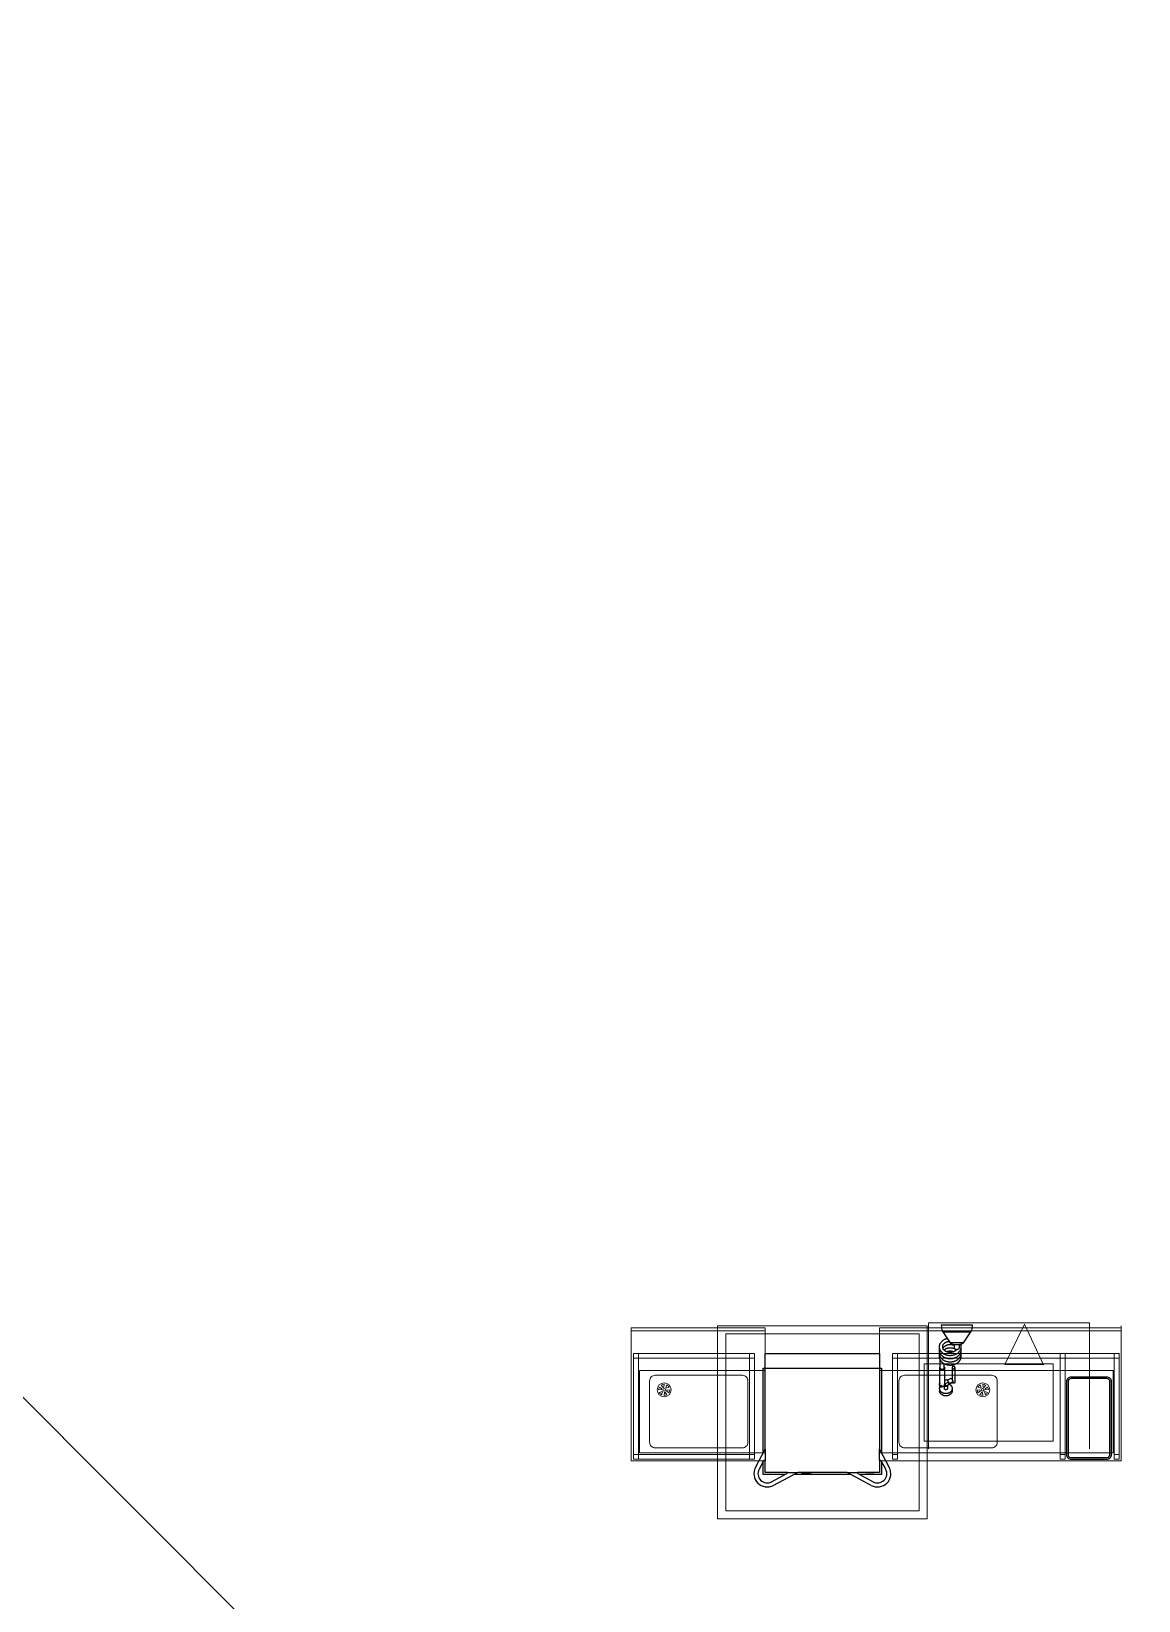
# Model space of a CAD drawing. Header units: millimetres. Extents: x -159872 to 386485, y -250577 to 158966.
# Drawn here: x 361122 to 367992, y 17070 to 26800 of the extents above; entities that cross this region are included whole.
import ezdxf

# ---------------------------------------------------------------- set-up
doc = ezdxf.new("R2010")
doc.units = ezdxf.units.MM
doc.layers.get('0').update_dxf_attribs({"lineweight": 25})
for name, color, linetype, lineweight in [('LDS-equipment-kitchen equipment', 3, 'Continuous', 13), ('WS-EQUIPMENT', 84, 'Continuous', 30), ('WS-EXTRACTION', 190, 'Continuous', 13)]:
    doc.layers.add(name, color=color, linetype=linetype, lineweight=lineweight)

# ---------------------------------------------------------------- blocks, each defined once
blk = doc.blocks.new('A$Ca13658bar')
at = {"layer": 'WS-EQUIPMENT', "lineweight": 25}
for p, q in [((0, 69.5), (0, 780)), ((0, 780), (593.4, 780)), ((90, 792), (616, 792)), ((90, 57), (90, 792)), ((593.4, 780), (706, 839.8)), ((662.5, 780), (593.4, 780)), ((662.5, 785.4), (662.5, 780)), ((662.5, 780), (737.5, 780)), ((717.6, 817.7), (665.1, 789.8)), ((669.2, 792), (750, 792)), ((737.5, 780), (737.5, 641.9)), ((750, 792), (750, 654.5)), ((737.5, 741.5), (737.5, 743.3)), ((737.5, 743.3), (737.5, 741.6)), ((737.5, 742.1), (737.5, 742.5)), ((737.5, 742.5), (737.5, 692.3)), ((737.5, 736.3), (737.5, 742.5)), ((737.5, 742.5), (737.5, 736.3)), ((737.5, 736.3), (737.5, 742.5)), ((737.5, 742.5), (737.5, 736.3)), ((737.5, 739.7), (737.5, 742.1)), ((737.5, 741.6), (737.5, 736.6)), ((737.5, 736.3), (737.5, 741.5)), ((737.5, 734.9), (737.5, 739.7)), ((737.5, 734.9), (737.5, 737)), ((737.5, 737), (737.5, 734.9)), ((737.5, 736.6), (737.5, 729.5)), ((737.5, 719), (737.5, 736.3)), ((737.5, 736.3), (737.5, 735.8)), ((737.5, 692.3), (737.5, 736.3)), ((737.5, 736.3), (737.5, 692.3)), ((737.5, 728.4), (737.5, 736.3)), ((737.5, 735.8), (737.5, 733)), ((737.5, 728), (737.5, 734.9)), ((737.5, 729.7), (737.5, 734.9)), ((737.5, 734.9), (737.5, 728.4)), ((737.5, 733), (737.5, 727.8)), ((737.5, 724.9), (737.5, 730)), ((737.5, 730), (737.5, 724.9)), ((737.5, 728), (737.5, 730)), ((737.5, 730), (737.5, 728.8)), ((737.5, 724.9), (737.5, 730)), ((737.5, 730), (737.5, 724.9)), ((737.5, 728.7), (737.5, 730)), ((737.5, 730), (737.5, 729.2)), ((737.5, 725.3), (737.5, 729.7)), ((737.5, 729.5), (737.5, 723.2)), ((737.5, 723.7), (737.5, 729.2)), ((737.5, 729.2), (737.5, 692.3)), ((737.5, 692.3), (737.5, 729.2)), ((737.5, 729.2), (737.5, 692.3)), ((737.5, 729.2), (737.5, 727.4)), ((737.5, 728.8), (737.5, 723.7)), ((737.5, 725.4), (737.5, 728.7)), ((817.5, 728.3), (737.5, 577.7)), ((737.5, 717.2), (737.5, 728)), ((737.5, 722.4), (737.5, 728)), ((737.5, 727.8), (737.5, 721.3)), ((737.5, 727.4), (737.5, 723.8)), ((737.5, 719.8), (737.5, 725.4)), ((737.5, 721.8), (737.5, 725.3)), ((737.5, 710.5), (737.5, 724.9)), ((737.5, 724.9), (737.5, 710.4)), ((737.5, 710.5), (737.5, 724.9)), ((737.5, 724.9), (737.5, 710.4)), ((737.5, 723.8), (737.5, 719.1)), ((737.5, 721.4), (737.5, 723.7)), ((737.5, 723.7), (737.5, 720.8)), ((737.5, 722.5), (737.5, 723.7)), ((737.5, 723.7), (737.5, 722.4)), ((737.5, 721.4), (737.5, 723.7)), ((737.5, 723.7), (737.5, 720.8)), ((737.5, 722.5), (737.5, 723.7)), ((737.5, 723.7), (737.5, 722.5)), ((737.5, 723.2), (737.5, 718.6)), ((737.5, 719), (737.5, 722.5)), ((737.5, 719.7), (737.5, 722.5)), ((737.5, 722.5), (737.5, 719)), ((737.5, 718.7), (737.5, 721.8)), ((737.5, 715.1), (737.5, 721.4)), ((737.5, 715.1), (737.5, 721.4)), ((737.5, 721.3), (737.5, 719)), ((737.5, 720.8), (737.5, 715.1)), ((737.5, 720.8), (737.5, 715.1)), ((737.5, 719), (737.5, 719.8)), ((737.5, 717.9), (737.5, 719.7)), ((737.5, 719.1), (737.5, 714)), ((737.5, 711.7), (737.5, 719)), ((737.5, 713.6), (737.5, 718.7)), ((737.5, 718.6), (737.5, 715.5)), ((737.5, 716.5), (737.5, 717.9)), ((737.5, 712.7), (737.5, 717.2)), ((737.5, 715.2), (737.5, 716.5)), ((737.5, 715.5), (737.5, 713.1)), ((737.5, 712.2), (737.5, 715.2)), ((737.5, 714), (737.5, 710.5)), ((737.5, 706.5), (737.5, 713.6)), ((737.5, 713.1), (737.5, 710.2)), ((737.5, 692.3), (737.5, 712.7)), ((737.5, 708.9), (737.5, 712.2)), ((737.5, 692.3), (737.5, 711.7)), ((737.5, 708.8), (737.5, 710.5)), ((737.5, 708.8), (737.5, 710.5)), ((737.5, 710.5), (737.5, 707.4)), ((737.5, 710.4), (737.5, 696.5)), ((737.5, 710.4), (737.5, 696.5)), ((737.5, 710.2), (737.5, 706.3)), ((737.5, 709.6), (737.5, 700)), ((737.5, 703.3), (737.5, 709.6)), ((737.5, 703.4), (737.5, 708.9)), ((737.5, 700.6), (737.5, 708.8)), ((737.5, 700.6), (737.5, 708.8)), ((737.5, 707.4), (737.5, 705.6)), ((737.5, 699), (737.5, 706.5)), ((737.5, 706.3), (737.5, 702.1)), ((737.5, 705.6), (737.5, 702.8)), ((737.5, 699.4), (737.5, 704.1)), ((737.5, 704.1), (737.5, 703.3)), ((737.5, 697.4), (737.5, 703.4)), ((737.5, 699.3), (737.5, 703.3)), ((737.5, 703.3), (737.5, 699.1)), ((737.5, 702.5), (737.5, 703.3)), ((737.5, 703.3), (737.5, 699.1)), ((737.5, 702.5), (737.5, 703.3)), ((737.5, 703.3), (737.5, 694.5)), ((737.5, 702.8), (737.5, 699.3)), ((737.5, 694.4), (737.5, 702.5)), ((737.5, 694.4), (737.5, 702.5)), ((737.5, 702.1), (737.5, 699)), ((737.5, 697.8), (737.5, 700.6)), ((737.5, 697.8), (737.5, 700.6)), ((737.5, 700), (737.5, 693.6)), ((737.5, 697.8), (737.5, 699.4)), ((737.5, 697.8), (737.5, 699.3)), ((737.5, 699.3), (737.5, 697.8)), ((737.5, 699.1), (737.5, 697.8)), ((737.5, 699.1), (737.5, 697.8)), ((737.5, 693.5), (737.5, 699)), ((737.5, 699), (737.5, 697.8)), ((737.5, 693.1), (737.5, 697.4)), ((737.5, 696.5), (737.5, 691.5)), ((737.5, 696.5), (737.5, 691.5)), ((737.5, 694.5), (737.5, 691.5)), ((737.5, 691.5), (737.5, 694.4)), ((737.5, 691.5), (737.5, 694.4)), ((737.5, 693.6), (737.5, 691.5)), ((737.5, 691.5), (737.5, 693.5)), ((737.5, 691.5), (737.5, 693.1)), ((744.7, 644.5), (795.4, 739.9)), ((737.5, 577.7), (737.5, 641.9)), ((737.5, 641.9), (740.3, 641.9)), ((750, 601.2), (750, 248.3)), ((737.5, 577.7), (737.5, 355.3)), ((737.5, 355.3), (737.5, 354.3)), ((737.5, 355.3), (739.5, 355.3)), ((737.5, 354.3), (737.5, 353)), ((737.5, 354.3), (739.5, 354.3)), ((737.5, 353), (737.5, 352.6)), ((737.5, 352.6), (737.5, 352.2)), ((737.5, 352.6), (739.5, 352.6)), ((737.5, 352.2), (737.5, 350.6)), ((737.5, 350.6), (737.5, 349.1)), ((737.5, 350.6), (739.5, 350.6)), ((737.5, 349.1), (737.5, 347.9)), ((737.5, 349.1), (739.5, 349.1)), ((737.5, 347.9), (737.5, 347.1)), ((737.5, 347.1), (737.5, 346.7)), ((737.5, 347.1), (739.5, 347.1)), ((737.5, 346.7), (737.5, 345.4)), ((737.5, 345.4), (737.5, 344.4)), ((737.5, 345.4), (739.5, 345.4)), ((737.5, 344.4), (737.5, 343.5)), ((737.5, 344.4), (739.5, 344.4)), ((737.5, 343.5), (737.5, 342.5)), ((737.5, 343.5), (739.5, 343.5)), ((737.5, 342.5), (737.5, 341)), ((737.5, 342.5), (739.5, 342.5)), ((737.5, 341), (737.5, 340)), ((737.5, 341), (739.5, 341)), ((737.5, 340), (737.5, 338.2)), ((737.5, 340), (739.5, 340)), ((737.5, 338.2), (737.5, 337.2)), ((737.5, 338.2), (739.5, 338.2)), ((737.5, 337.2), (737.5, 336.6)), ((737.5, 337.2), (739.5, 337.2)), ((737.5, 336.6), (737.5, 336.3)), ((737.5, 336.6), (739.5, 336.6)), ((737.5, 336.3), (737.5, 335.5)), ((737.5, 336.3), (739.5, 336.3)), ((737.5, 336.2), (739.5, 336.2)), ((737.5, 335.5), (737.5, 334.7)), ((737.5, 335.5), (739.5, 335.5)), ((737.5, 334.7), (737.5, 333.7)), ((737.5, 334.7), (739.5, 334.7)), ((737.5, 333.7), (737.5, 332.7)), ((737.5, 333.7), (739.5, 333.7)), ((737.5, 332.7), (739.5, 332.7)), ((737.5, 332.6), (737.5, 332.1)), ((737.5, 332.6), (739.5, 332.6)), ((737.5, 332.1), (737.5, 331.3)), ((737.5, 332.1), (739.5, 332.1)), ((737.5, 331.3), (737.5, 329.3)), ((737.5, 331.3), (739.5, 331.3)), ((737.5, 329.3), (737.5, 327.3)), ((737.5, 329.3), (739.5, 329.3)), ((737.5, 327.3), (737.5, 326.5)), ((737.5, 327.3), (739.5, 327.3)), ((737.5, 326.5), (737.5, 325.5)), ((737.5, 326.5), (739.5, 326.5)), ((737.5, 325.5), (737.5, 324.7)), ((737.5, 325.5), (739.5, 325.5)), ((737.5, 324.7), (737.5, 324)), ((737.5, 324.7), (739.5, 324.7)), ((737.5, 324), (737.5, 322.4)), ((737.5, 324), (739.5, 324)), ((737.5, 322.4), (737.5, 321.8)), ((737.5, 322.4), (739.5, 322.4)), ((737.5, 321.8), (737.5, 320.8)), ((737.5, 321.8), (739.5, 321.8)), ((737.5, 320.8), (737.5, 319)), ((737.5, 320.8), (739.5, 320.8)), ((737.5, 319), (737.5, 317.9)), ((737.5, 319), (739.5, 319)), ((737.5, 317.9), (737.5, 317.2)), ((737.5, 317.9), (739.5, 317.9)), ((737.5, 317.2), (737.5, 317)), ((737.5, 317.2), (739.5, 317.2)), ((737.5, 317), (737.5, 315.9)), ((737.5, 317), (739.5, 317)), ((737.5, 315.9), (737.5, 315.7)), ((737.5, 315.9), (739.5, 315.9)), ((737.5, 315.7), (737.5, 315.3)), ((737.5, 315.7), (739.5, 315.7)), ((737.5, 315.3), (737.5, 314.4)), ((737.5, 315.3), (739.5, 315.3)), ((737.5, 314.4), (737.5, 313.1)), ((737.5, 314.4), (739.5, 314.4)), ((737.5, 313.1), (737.5, 311.9)), ((737.5, 313.1), (739.5, 313.1)), ((737.5, 311.9), (737.5, 311.2)), ((737.5, 311.9), (739.5, 311.9)), ((737.5, 311.2), (737.5, 310.8)), ((737.5, 311.2), (739.5, 311.2)), ((737.5, 310.8), (737.5, 310.6)), ((737.5, 310.8), (739.5, 310.8)), ((737.5, 310.8), (739.5, 310.8)), ((737.5, 310.6), (737.5, 309.5)), ((737.5, 310.6), (739.5, 310.6)), ((737.5, 309.5), (737.5, 308.5)), ((737.5, 309.5), (739.5, 309.5)), ((737.5, 308.5), (737.5, 307.6)), ((737.5, 308.5), (739.5, 308.5)), ((737.5, 307.6), (737.5, 306.8)), ((737.5, 307.6), (739.5, 307.6)), ((737.5, 306.8), (737.5, 305.8)), ((737.5, 306.8), (739.5, 306.8)), ((737.5, 305.8), (737.5, 304.8)), ((737.5, 305.8), (739.5, 305.8)), ((737.5, 304.8), (739.5, 304.8)), ((737.5, 304.7), (737.5, 304.2)), ((737.5, 304.7), (739.5, 304.7)), ((737.5, 304.2), (737.5, 303.4)), ((737.5, 304.2), (739.5, 304.2)), ((737.5, 303.4), (737.5, 301.4)), ((737.5, 303.4), (739.5, 303.4)), ((737.5, 301.4), (737.5, 299.4)), ((737.5, 301.4), (739.5, 301.4)), ((737.5, 299.4), (737.5, 298.7)), ((737.5, 299.4), (739.5, 299.4)), ((737.5, 298.7), (737.5, 297.7)), ((737.5, 298.7), (739.5, 298.7)), ((737.5, 297.7), (737.5, 296.8)), ((737.5, 297.7), (739.5, 297.7)), ((737.5, 296.8), (737.5, 296.2)), ((737.5, 296.8), (739.5, 296.8)), ((737.5, 296.2), (737.5, 294.5)), ((737.5, 296.2), (739.5, 296.2)), ((737.5, 294.5), (737.5, 271.8)), ((737.5, 294.5), (739.5, 294.5)), ((739.5, 354.3), (739.5, 355.3)), ((739.5, 353), (739.5, 354.3)), ((739.5, 352.6), (739.5, 353)), ((739.5, 352.2), (739.5, 352.6)), ((739.5, 350.6), (739.5, 352.2)), ((739.5, 349.1), (739.5, 350.6)), ((739.5, 347.9), (739.5, 349.1)), ((739.5, 347.1), (739.5, 347.9)), ((739.5, 346.7), (739.5, 347.1)), ((739.5, 345.4), (739.5, 346.7)), ((739.5, 344.4), (739.5, 345.4)), ((739.5, 342.5), (739.5, 343.5)), ((739.5, 340), (739.5, 341)), ((739.5, 338.2), (739.5, 340)), ((739.5, 337.2), (739.5, 338.2)), ((739.5, 336.6), (739.5, 337.2)), ((739.5, 336.3), (739.5, 336.6)), ((739.5, 334.7), (739.5, 335.5)), ((739.5, 333.7), (739.5, 334.7)), ((739.5, 332.7), (739.5, 333.7)), ((739.5, 331.3), (739.5, 332.1)), ((739.5, 329.3), (739.5, 331.3)), ((739.5, 327.3), (739.5, 329.3)), ((739.5, 326.5), (739.5, 327.3)), ((739.5, 324.7), (739.5, 325.5)), ((739.5, 324), (739.5, 324.7)), ((739.5, 322.4), (739.5, 324)), ((739.5, 320.8), (739.5, 321.8)), ((739.5, 319), (739.5, 320.8)), ((739.5, 317.9), (739.5, 319)), ((739.5, 317.2), (739.5, 317.9)), ((739.5, 317), (739.5, 317.2)), ((739.5, 315.7), (739.5, 315.9)), ((739.5, 315.3), (739.5, 315.7)), ((739.5, 314.4), (739.5, 315.3)), ((739.5, 313.1), (739.5, 314.4)), ((739.5, 311.9), (739.5, 313.1)), ((739.5, 311.2), (739.5, 311.9)), ((739.5, 310.8), (739.5, 311.2)), ((739.5, 310.6), (739.5, 310.8)), ((739.5, 308.5), (739.5, 309.5)), ((739.5, 306.8), (739.5, 307.6)), ((739.5, 305.8), (739.5, 306.8)), ((739.5, 304.8), (739.5, 305.8)), ((739.5, 303.4), (739.5, 304.2)), ((739.5, 301.4), (739.5, 303.4)), ((739.5, 299.4), (739.5, 301.4)), ((739.5, 298.7), (739.5, 299.4)), ((739.5, 296.8), (739.5, 297.7)), ((739.5, 296.2), (739.5, 296.8)), ((739.5, 294.5), (739.5, 296.2)), ((737.5, 207.6), (737.5, 271.8)), ((737.5, 271.8), (817.5, 121.2)), ((740.3, 207.6), (737.5, 207.6)), ((737.5, 207.6), (737.5, 69.5)), ((795.4, 109.6), (744.7, 205)), ((750, 195), (750, 57)), ((593.4, 69.5), (0, 69.5)), ((616.9, 57), (90, 57)), ((706, 9.7), (593.4, 69.5)), ((593.4, 69.5), (662.5, 69.5)), ((662.5, 69.5), (662.5, 64.1)), ((737.5, 69.5), (662.5, 69.5)), ((665.1, 59.7), (717.6, 31.8)), ((750, 57), (670.2, 57))]:
    blk.add_line(p, q, dxfattribs=at)
for centre, radius, start, end in [((667.5, 785.4), 4.98, 117.99998, 179.99998), ((744.7, 767), 82.5, 331.99998, 117.99998), ((744.6, 766.9), 57.6, 331.99998, 117.99998), ((740.3, 646.9), 4.98, 269.99998, 331.99998), ((740.3, 202.6), 4.98, 27.99998, 89.99998), ((744.7, 82.5), 82.5, 241.99998, 27.99998), ((744.6, 82.6), 57.6, 241.99998, 27.99998), ((667.5, 64.1), 4.98, 179.99998, 241.99998)]:
    blk.add_arc(centre, radius, start, end, dxfattribs=at)
blk = doc.blocks.new('A$Cea342d72r')
at = {"layer": 'WS-EXTRACTION', "color": 202, "linetype": 'Continuous'}
for p, q in [((0, 1300.1), (1195.9, 1300.3)), ((0, 0), (0, 1300.1)), ((1195.9, 0), (1195.9, 1300.3)), ((50.1, 1249.9), (50, 50.1)), ((50, 1249.9), (1145.9, 1249.8)), ((1145.8, 1249.8), (1145.9, 50.1)), ((0, 0.1), (1195.9, 0.3)), ((50, 50.2), (1145.9, 50.3))]:
    blk.add_line(p, q, dxfattribs=at)
blk = doc.blocks.new('A$Ccfab4ac5r')
for p, q in [((0, 0), (0, 830)), ((0, 830), (825, 830)), ((20, 830), (20, 0)), ((265, 50.3), (265, 830)), ((265, 830), (775, 830)), ((775, 830), (775, 50.3)), ((825, 830), (825, 0)), ((350.4, 203.7), (368.7, 201.6)), ((354.9, 221.1), (372, 214.1)), ((355.4, 186.1), (369.8, 197.5)), ((367.9, 234.1), (374.9, 217)), ((385, 238.6), (387.3, 220.3)), ((402.6, 233.8), (391.3, 219.2)), ((415, 221.3), (400.3, 210.1)), ((419.6, 203.6), (401.4, 206.1)), ((367.4, 174.2), (378.7, 188.8)), ((385, 169.4), (382.7, 187.7)), ((401.9, 173.8), (395, 190.9)), ((414.9, 186.6), (397.9, 193.8)), ((825, 0), (0, 0)), ((775, 50.3), (265, 50.3))]:
    blk.add_line(p, q)
at = {"linetype": 'Continuous', "flags": 128}
for points in [[(159.6, 764), (159.6, 734), (189.6, 734), (189.6, 764)], [(189.6, 44), (189.6, 734), (159.6, 734), (159.6, 44)], [(189.6, 764), (785, 764), (785, 734), (189.6, 734)], [(785, 764), (785, 734), (815, 734), (815, 764)], [(815, 44), (815, 734), (785, 734), (785, 44)], [(159.6, 14), (159.6, 44), (189.6, 44), (189.6, 14)], [(189.6, 14), (785, 14), (785, 44), (189.6, 44)], [(785, 14), (785, 44), (815, 44), (815, 14)]]:
    blk.add_lwpolyline(points, close=True, dxfattribs=at)
at = {"flags": 128}
blk.add_lwpolyline([(295, 149), (295, 689, -0.414214), (330, 724), (710, 724, -0.414214), (745, 689), (745, 149, -0.414214), (710, 114), (330, 114, -0.414214), (295, 149)], format="xyb", dxfattribs=at)
for radius in [43.3, 7.58]:
    blk.add_circle((385, 204), radius)
for radius, start, end in [(34.6, 180.4334, 211.07189), (34.6, 119.68076, 150.31924), (16.5, 188.46435, 203.04095), (16.5, 127.7117, 142.2883), (34.6, 59.3479, 89.98639), (16.5, 67.37885, 81.95544), (16.5, 7.28905, 21.86564), (34.6, 359.2581, 29.89659), (34.6, 239.38825, 270.02673), (16.5, 247.41919, 261.99579), (16.5, 307.16788, 321.74447), (34.6, 299.13693, 329.77542)]:
    blk.add_arc((385, 204), radius, start, end)
blk = doc.blocks.new('A$Ca4948e66r')
for p, q in [((0, 1499.5), (0, 0)), ((825, 1499.5), (0, 1499.5)), ((20, 0), (20, 1499.5)), ((825, 0), (825, 1499.5)), ((775, 1449.2), (265, 1449.2)), ((265, 1449.2), (265, 0)), ((775, 0), (775, 1449.2)), ((350.4, 640.3), (368.7, 642.4)), ((354.9, 622.9), (372, 629.9)), ((355.4, 657.9), (369.8, 646.5)), ((367.4, 669.8), (378.7, 655.2)), ((367.9, 609.9), (374.9, 627)), ((385, 674.6), (382.7, 656.3)), ((385, 605.4), (387.3, 623.7)), ((402.6, 610.2), (391.3, 624.8)), ((401.9, 670.2), (395, 653.1)), ((414.9, 657.4), (397.9, 650.2)), ((415, 622.7), (400.3, 633.9)), ((419.6, 640.4), (401.4, 637.9)), ((0, 0), (825, 0)), ((265, 0), (775, 0))]:
    blk.add_line(p, q)
at = {"linetype": 'Continuous', "flags": 128}
for points in [[(159.6, 1485.5), (159.6, 1455.5), (189.6, 1455.5), (189.6, 1485.5)], [(189.6, 1485.5), (785, 1485.5), (785, 1455.5), (189.6, 1455.5)], [(785, 1485.5), (785, 1455.5), (815, 1455.5), (815, 1485.5)], [(189.6, 1455.5), (189.6, 110), (159.6, 110), (159.6, 1455.5)], [(159.6, 1150.5), (159.6, 1120.5), (189.6, 1120.5), (189.6, 1150.5)], [(189.6, 1150.5), (785, 1150.5), (785, 1120.5), (189.6, 1120.5)], [(785, 1150.5), (785, 1120.5), (815, 1120.5), (815, 1150.5)], [(159.6, 80), (159.6, 110), (189.6, 110), (189.6, 80)], [(189.6, 80), (785, 80), (785, 110), (189.6, 110)], [(785, 80), (785, 110), (815, 110), (815, 80)]]:
    blk.add_lwpolyline(points, close=True, dxfattribs=at)
at = {"flags": 128}
blk.add_lwpolyline([(295, 695), (295, 155, 0.414214), (330, 120), (710, 120, 0.414214), (745, 155), (745, 695, 0.414214), (710, 730), (330, 730, 0.414214), (295, 695)], format="xyb", dxfattribs=at)
for radius in [43.3, 7.58]:
    blk.add_circle((385, 640), radius)
for radius, start, end in [(34.6, 148.92811, 179.5666), (34.6, 209.68076, 240.31924), (34.6, 89.97327, 120.61175), (16.5, 156.95905, 171.53565), (16.5, 217.7117, 232.2883), (16.5, 98.00421, 112.58081), (34.6, 270.01361, 300.6521), (16.5, 278.04456, 292.62115), (16.5, 38.25553, 52.83212), (16.5, 338.13436, 352.71095), (34.6, 30.22458, 60.86307), (34.6, 330.10341, 0.7419)]:
    blk.add_arc((385, 640), radius, start, end)
blk = doc.blocks.new('A$Ce73f2f2br')
at = {"color": 7, "lineweight": 5, "transparency": 33554534, "flags": 128}
blk.add_lwpolyline([(0.1, 800.1), (0, 0.1), (480, 0), (480.1, 800), (0.1, 800.1)], close=True, dxfattribs=at)
at = {"color": 7, "lineweight": 5, "transparency": 33554457, "extrusion": (0, 0, -1), "flags": 128}
blk.add_lwpolyline([(-0.1, 800.1), (0, 0.1), (-480, 0), (-480.1, 800)], close=True, dxfattribs=at)
blk = doc.blocks.new('A$Ceb596916r')
at = {"lineweight": 25}
for p, q in [((11.9, 440), (203.9, 440)), ((21.6, 396.8), (194.2, 396.8)), ((147.9, 328.8), (67.9, 328.8)), ((93.7, 298.1), (93.7, 316.6)), ((122.2, 316.6), (122.1, 298)), ((5.8, 173.1), (5.8, 223.1)), ((29.3, 173), (29.3, 199)), ((2.7, 75.6), (3, 173.1)), ((31.5, 95.8), (45.2, 102.1)), ((32, 173), (31.6, 75.5)), ((45.2, 102.1), (57.2, 84.3)), ((48.2, 97.6), (72.5, 108.7)), ((79, 175.6), (79, 102.1)), ((97.2, 175.5), (97.2, 85.4)), ((0.8, 75.8), (2.7, 76.6)), ((1.7, 45.9), (1.7, 32)), ((2.7, 66.8), (2.7, 75.3)), ((9.1, 65.8), (9.1, 57.4)), ((34.6, 64.8), (10.9, 53.9)), ((31.1, 45.8), (31.2, 62.5)), ((35.6, 74.3), (31.7, 80.2)), ((35.6, 59.3), (32.5, 63.8)), ((57.2, 84.3), (35.6, 74.3)), ((35.6, 59.3), (35.6, 74.3)), ((57.2, 69.2), (35.6, 59.3)), ((50.2, 62.5), (50.2, 45.7)), ((57.2, 75.1), (82.5, 86.8)), ((57.2, 84.3), (57.2, 69.2)), ((83.4, 81.9), (57.2, 69.8)), ((79.6, 45.6), (79.6, 31.9))]:
    blk.add_line(p, q, dxfattribs=at)
at = {"lineweight": 25, "flags": 128}
for points in [[(11.9, 440), (12.8, 423.2), (15.5, 406.6), (21.6, 396.8), (67.9, 328.8), (69.9, 326)], [(203.9, 440), (203, 423.2), (200.4, 406.6), (194.2, 396.8), (147.9, 328.8), (145.9, 326)]]:
    blk.add_lwpolyline(points, dxfattribs=at)
at = {"lineweight": 25}
blk.add_arc((82.9, 83), 1.21, 294.69577, 33.98837, dxfattribs=at)
for points, weights in [([(131.3, 318.3), (149.7, 263.3), (95.2, 228.2), (34.8, 256.2), (-25.5, 284.2), (-17.5, 340.9), (49, 356.5)], [1, 0.589943472935, 0.589943472935, 1, 0.589943472935, 0.589943472935, 1]), ([(132.5, 293.8), (140.7, 257.5), (112.1, 229.1), (67.3, 229.1), (22.5, 229.2), (-6.1, 257.6), (2, 293.9)], [1, 0.759496507926, 0.759496507926, 1, 0.759496507926, 0.759496507926, 1]), ([(107.3, 286.3), (88, 261.6), (49.7, 260.8), (28.6, 284.8), (7.5, 308.7), (23.5, 334.8), (61.4, 338.3)], [1, 0.685615680165, 0.685615680165, 1, 0.685615680165, 0.685615680165, 1]), ([(132.5, 273.8), (140.7, 237.5), (112.1, 209.1), (67.3, 209.1), (22.5, 209.2), (-6.1, 237.6), (2, 273.9)], [1, 0.759496507926, 0.759496507926, 1, 0.759496507926, 0.759496507926, 1]), ([(132.5, 253.8), (140.7, 217.5), (112.1, 189.1), (67.3, 189.1), (22.5, 189.2), (-6.1, 217.6), (2, 253.9)], [1, 0.759496507926, 0.759496507926, 1, 0.759496507926, 0.759496507926, 1]), ([(29.3, 180), (37.1, 171), (31, 161.1), (17.5, 161.1), (4.1, 161.1), (-2.1, 171), (5.8, 180)], [1, 0.637757533353, 0.637757533353, 1, 0.637757533353, 0.637757533353, 1]), ([(29.3, 173.1), (29.3, 167.4), (24.4, 163.3), (17.5, 163.3), (10.6, 163.4), (5.7, 167.4), (5.8, 173.1)], [1, 0.804010174296, 0.804010174296, 1, 0.804010174296, 0.804010174296, 1]), ([(97.2, 175.5), (97.2, 160.5), (79, 160.6), (79, 175.6), (79.1, 190.6), (97.3, 190.5), (97.2, 175.5)], [1, 0.333333333333, 0.333333333333, 1, 0.333333333333, 0.333333333333, 1]), ([(9.1, 65.8), (15.1, 52.4), (13.1, 47.4), (5.9, 58), (-1.3, 68.6), (-3.3, 79.6), (2.7, 75.3)], [1, 0.523341727405, 0.523341727405, 1, 0.523341727405, 0.523341727405, 1]), ([(62.5, 72.3), (94.2, 54.5), (88.1, 23.3), (51.2, 14.8), (14.3, 6.3), (-10.6, 30.3), (5.2, 59.1)], [1, 0.614134805158, 0.614134805158, 1, 0.614134805158, 0.614134805158, 1]), ([(79.6, 32.1), (79.6, 13.3), (63.5, 0), (40.7, 0), (17.8, 0), (1.7, 13.4), (1.7, 32.2)], [1, 0.804010187712, 0.804010187712, 1, 0.804010187712, 0.804010187712, 1])]:
    blk.add_rational_spline(points, weights, degree=3, knots=[0, 0, 0, 0, 0.5, 0.5, 0.5, 1, 1, 1, 1], dxfattribs=at)
for points, weights in [([(22.9, 294), (32.9, 318.7), (65.4, 327.1), (93.7, 312.3)], [1, 0.72529452185, 0.72529452185, 1]), ([(29.3, 284), (49.7, 305.5), (84.9, 305.4), (105.1, 283.7)], [1, 0.71731619995, 0.71731619995, 1]), ([(145.9, 326), (134.4, 308.6), (81.4, 308.6), (69.9, 326)], [1, 0.47801582103, 0.47801582103, 1]), ([(122.1, 298), (122.1, 274.5), (93.6, 274.6), (93.7, 298.1)], [1, 0.333333333333, 0.333333333333, 1]), ([(43.8, 274), (58.6, 280.4), (75.8, 280.3), (90.5, 273.8)], [1, 0.909307633258, 0.909307633258, 1]), ([(72.5, 108.7), (78.5, 111.5), (88.6, 89.6), (82.5, 86.8)], [1, 0.333333333333, 0.333333333333, 1]), ([(9.1, 57.4), (5.2, 59.5), (2.8, 62.9), (2.7, 66.8)], [1, 0.926885612438, 0.926885612438, 1]), ([(24.2, 56.8), (21.2, 55.5), (17.9, 55), (14.5, 55.5)], [1, 0.960779469014, 0.960779469014, 1]), ([(30.6, 62.9), (29.4, 60.3), (27.2, 58.2), (24.2, 56.8)], [1, 0.960779469014, 0.960779469014, 1]), ([(52, 66.9), (51, 55.5), (37.6, 53.1), (30.8, 63)], [1, 0.524907071542, 0.524907071542, 1]), ([(45.3, 38.9), (38.1, 35.6), (31, 39.1), (31.1, 45.9)], [1, 0.666666666667, 0.666666666667, 1]), ([(31.7, 79.1), (35.4, 72), (36.7, 65.7), (34.6, 64.8)], [1, 0.759446743182, 0.759446743182, 1]), ([(50.2, 45.6), (50.1, 42.7), (48.4, 40.3), (45.3, 38.9)], [1, 0.910683602523, 0.910683602523, 1]), ([(97.2, 85.5), (97.3, 76.9), (87.5, 74.1), (81, 80.8)], [1, 0.552019800799, 0.552019800799, 1])]:
    blk.add_rational_spline(points, weights, degree=3, dxfattribs=at)
for points in [[(2.7, 75.3), (2.7, 75.4), (2.7, 75.5), (2.7, 75.6)], [(14.5, 55.5), (15.1, 56.3), (15.9, 58), (15.4, 60.2), (13.1, 62.5), (10.5, 64.5), (9.1, 65.8)], [(31.6, 75.5), (31.6, 74.7), (31.6, 73.7), (31.5, 73.1)]]:
    blk.add_open_spline(points, degree=3, dxfattribs=at)
for points, knots in [([(31.5, 73.1), (31.5, 72.8), (31.4, 72.1), (31.2, 70.8), (30.9, 69.2), (30.5, 67.7), (30.3, 66.9), (30.2, 66.4), (30.2, 66.1), (30.1, 65.8), (30.1, 65.4), (30.1, 64.8), (30.1, 64), (30.3, 63.4), (30.6, 62.9)], [0, 0, 0, 0, 0.0416666, 0.0833333, 0.1666666, 0.25, 0.2916666, 0.3125, 0.3333333, 0.3541666, 0.375, 0.4166666, 0.5, 0.6666666, 0.6666666, 0.6666666, 0.6666666]), ([(82.1, 86.6), (82.1, 86.6), (82.1, 86.5), (82.2, 86.5), (82.5, 85.9), (83.2, 84.8), (83.7, 84), (83.9, 83.7)], [0, 0, 0, 0, 0.0060353, 0.0060353, 0.0060353, 0.1385648, 0.2374773, 0.2374773, 0.2374773, 0.2374773])]:
    blk.add_open_spline(points, degree=3, knots=knots, dxfattribs=at)
blk = doc.blocks.new('A$C7c02314dr')
at = {"lineweight": 25, "flags": 128}
for points in [[(0, 250), (0, 30, 0.414214), (30, 0), (480, 0, 0.414214), (510, 30), (510, 250, 0.414214), (480, 280), (30, 280, 0.414214), (0, 250)], [(10, 250), (10, 30, 0.414214), (30, 10), (480, 10, 0.414214), (500, 30), (500, 250, 0.414214), (480, 270), (30, 270, 0.414214), (10, 250)]]:
    blk.add_lwpolyline(points, format="xyb", close=True, dxfattribs=at)
blk = doc.blocks.new('Group-338')
at = {"layer": 'LDS-equipment-kitchen equipment'}
for p, q in [((306014.6, 55250.1), (307014.6, 55250.1)), ((306014.6, 55250.1), (306014.6, 54469.8)), ((306488.3, 54992), (306610.1, 55241.3)), ((306610.1, 55241.3), (306728.3, 54990.5)), ((307014.6, 55250.1), (307014.6, 54469.8)), ((306728.3, 54990.5), (306488.3, 54992))]:
    blk.add_line(p, q, dxfattribs=at)
at = {"layer": 'LDS-equipment-kitchen equipment', "color": 3}
blk.add_line((307211.2, 55231.4), (307211.2, 54562.7), dxfattribs=at)
at = {"layer": 'LDS-equipment-kitchen equipment', "rotation": 270}
for name, p in [('A$Ccfab4ac5r', (304170.9, 55219.8)), ('A$Cea342d72r', (304706.4, 55231.4)), ('A$Ca4948e66r', (305711.7, 55219.8)), ('A$Ca13658bar', (304931.7, 55060.2)), ('A$Ce73f2f2br', (305987.5, 54996.2)), ('A$C7c02314dr', (306870.6, 54914.4))]:
    blk.add_blockref(name, p, dxfattribs=at)
at = {"layer": 'LDS-equipment-kitchen equipment'}
blk.add_blockref('A$Ceb596916r', (306082.1, 54797.5), dxfattribs=at)

msp = doc.modelspace()

# ---------------------------------------------------------------- linework, layer by layer
at = {"layer": 'LDS-equipment-kitchen equipment', "linetype": 'Continuous'}
msp.add_line((352600, 26800), (386484.54399, -7084.54399), dxfattribs=at)

# ---------------------------------------------------------------- block references
at = {"layer": 'LDS-equipment-kitchen equipment', "color": 7}
msp.add_blockref('Group-338', (60673.51323, -36457.51522), dxfattribs=at)

doc.saveas('drawing.dxf')
